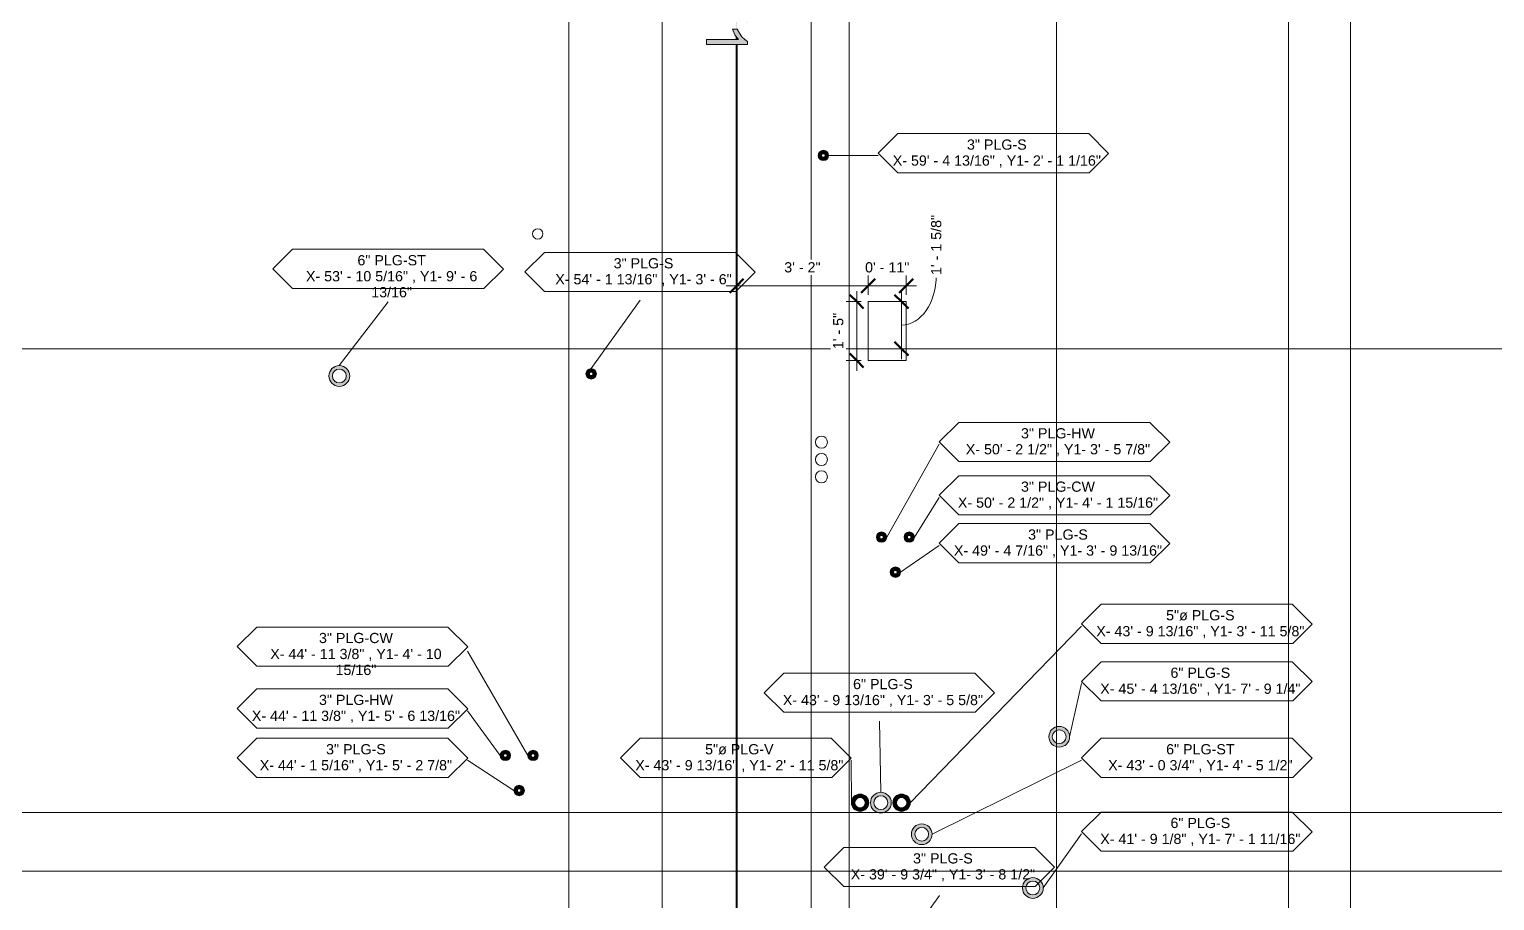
# Model space of a CAD drawing. Header units: inches. Extents: x -3670 to 241, y -250 to 1795.
# Drawn here: x -3238 to -2814.4, y 803.5 to 1055.3 of the extents above; entities that cross this region are included whole.
import ezdxf

# ---------------------------------------------------------------- set-up
doc = ezdxf.new("R2010")
doc.units = ezdxf.units.IN
doc.header["$MEASUREMENT"] = 0
for name, color, linetype, lineweight in [('A-ANNO-DIMS', 211, 'Continuous', 9), ('A-ANNO-DIMS-32', 211, 'Continuous', 9), ('A-DETL-MBND', 5, 'Continuous', 9), ('A-FLOR', 252, 'Continuous', 18), ('A-GENM', 13, 'Continuous', 9), ('A-GENM-IDEN', 13, 'Continuous', 9), ('S-GRID', 1, 'Continuous', 9)]:
    doc.layers.add(name, color=color, linetype=linetype, lineweight=lineweight)
doc.styles.add('Arial_1', font='arial.ttf', dxfattribs={"height": 2.950599})
doc.dimstyles.new('Linear_-_3_32__QAQC', dxfattribs={"dimscale": 12, "dimtxt": 3, "dimasz": 0.333333, "dimexe": 0.25, "dimexo": 0.166667, "dimgap": 0.25, "dimtad": 1, "dimdec": 4, "dimrnd": 0.0625, "dimzin": 1, "dimdsep": 46, "dimlunit": 4, "dimtxsty": 'Arial_1', "dimblk1": 'OBLIQUE', "dimblk2": 'OBLIQUE', "dimsah": 1, "dimcen": 0.09, "dimdle": 0.25, "dimadec": 0, "dimazin": 0, "dimtfac": 1, "dimtdec": 4, "dimtix": 1, "dimtmove": 0, "dimatfit": 3, "dimfxl": 1, "dimtvp": 1, "dimtfill": 1, "dimfrac": 2, "dimtolj": 1, "dimtzin": 0, "dimarcsym": 2})
doc.dimstyles.new('Linear_-_3_32__QAQC_1', dxfattribs={"dimscale": 12, "dimtxt": 3, "dimasz": 0.333333, "dimexe": 0.25, "dimexo": 0.166667, "dimgap": 0.25, "dimtad": 1, "dimdec": 4, "dimrnd": 0.0625, "dimzin": 1, "dimdsep": 46, "dimlunit": 4, "dimtxsty": 'Arial_1', "dimblk1": 'OBLIQUE', "dimblk2": 'OBLIQUE', "dimsah": 1, "dimcen": 0.09, "dimdle": 0.25, "dimadec": 0, "dimazin": 0, "dimtfac": 1, "dimtdec": 4, "dimtix": 1, "dimtmove": 0, "dimatfit": 3, "dimfxl": 1, "dimtvp": 1, "dimtfill": 1, "dimfrac": 2, "dimtolj": 1, "dimtzin": 0, "dimarcsym": 2})
doc.dimstyles.new('Linear_-_3_32__QAQC_2', dxfattribs={"dimscale": 12, "dimtxt": 3, "dimasz": 0.333333, "dimexe": 0.25, "dimexo": 0.166667, "dimgap": 0.25, "dimtad": 1, "dimdec": 4, "dimrnd": 0.0625, "dimzin": 1, "dimdsep": 46, "dimlunit": 4, "dimtxsty": 'Arial_1', "dimblk1": 'OBLIQUE', "dimblk2": 'OBLIQUE', "dimsah": 1, "dimcen": 0.09, "dimdle": 0.25, "dimadec": 0, "dimazin": 0, "dimtfac": 1, "dimtdec": 4, "dimtix": 1, "dimtmove": 1, "dimatfit": 3, "dimfxl": 1, "dimtvp": 1, "dimtfill": 1, "dimfrac": 2, "dimtolj": 1, "dimtzin": 0, "dimarcsym": 2})

# ---------------------------------------------------------------- blocks, each defined once
blk = doc.blocks.new('TBC_Round Sleeve - Floor or Wall - TBC_Round Sleeve - Floor or Wall-1542575-01 - SECOND LEVEL - PENENTRATIONS')
at = {"layer": 'A-DETL-MBND'}
h = blk.add_hatch(color=256, dxfattribs=at)
h.paths.add_polyline_path([(-3, 0), (-2.9, -0.78), (-2.6, -1.5), (-2.12, -2.12), (-1.5, -2.6), (-0.78, -2.9), (0, -3), (0.78, -2.9), (1.5, -2.6), (2.12, -2.12), (2.6, -1.5), (2.9, -0.78), (3, 0), (2.9, 0.78), (2.6, 1.5), (2.12, 2.12), (1.5, 2.6), (0.78, 2.9), (0, 3), (-0.78, 2.9), (-1.5, 2.6), (-2.12, 2.12), (-2.6, 1.5), (-2.9, 0.78), (-2.97, 0.19)], flags=0)
h.paths.add_polyline_path([(-2, 0), (-1.93, 0.52), (-1.73, 1), (-1.41, 1.41), (-1, 1.73), (-0.52, 1.93), (0, 2), (0.52, 1.93), (1, 1.73), (1.41, 1.41), (1.73, 1), (1.93, 0.52), (2, 0), (1.93, -0.52), (1.73, -1), (1.41, -1.41), (1, -1.73), (0.52, -1.93), (0, -2), (-0.52, -1.93), (-1, -1.73), (-1.41, -1.41), (-1.73, -1), (-1.93, -0.52)], flags=0)
for radius, start, end in [(3, 360, 180), (2, 0, 180), (3, 180, 360), (2, 180, 0)]:
    blk.add_arc((0, 0), radius, start, end, dxfattribs=at)
blk = doc.blocks.new('TBC_Round Sleeve - Floor or Wall - TBC_Round Sleeve - Floor or Wall-1542574-01 - SECOND LEVEL - PENENTRATIONS')
at = {"layer": 'A-DETL-MBND'}
h = blk.add_hatch(color=256, dxfattribs=at)
h.paths.add_polyline_path([(-2.5, 0), (-2.41, -0.65), (-2.17, -1.25), (-1.77, -1.77), (-1.21, -2.18), (-0.65, -2.41), (0, -2.5), (0.65, -2.41), (1.25, -2.17), (1.77, -1.77), (2.17, -1.25), (2.41, -0.65), (2.5, 0), (2.41, 0.65), (2.17, 1.25), (1.77, 1.77), (1.25, 2.17), (0.65, 2.41), (0, 2.5), (-0.65, 2.41), (-1.25, 2.17), (-1.77, 1.77), (-2.17, 1.25), (-2.41, 0.65)], flags=0)
h.paths.add_polyline_path([(-1.5, 0), (-1.45, 0.39), (-1.3, 0.75), (-1.06, 1.06), (-0.75, 1.3), (-0.39, 1.45), (0, 1.5), (0.39, 1.45), (0.75, 1.3), (1.06, 1.06), (1.3, 0.75), (1.45, 0.39), (1.5, 0), (1.45, -0.39), (1.3, -0.75), (1.06, -1.06), (0.75, -1.3), (0.39, -1.45), (0, -1.5), (-0.39, -1.45), (-0.75, -1.3), (-1.06, -1.06), (-1.3, -0.75), (-1.45, -0.39)], flags=0)
for radius, start, end in [(2.5, 360, 180), (1.5, 0, 180), (2.5, 180, 360), (1.5, 180, 0)]:
    blk.add_arc((0, 0), radius, start, end, dxfattribs=at)
blk = doc.blocks.new('TBC_Round Sleeve - Floor or Wall - TBC_Round Sleeve - Floor or Wall-1542573-01 - SECOND LEVEL - PENENTRATIONS')
at = {"layer": 'A-DETL-MBND'}
h = blk.add_hatch(color=256, dxfattribs=at)
h.paths.add_polyline_path([(-1.5, 0), (-1.45, -0.39), (-1.3, -0.75), (-1.06, -1.06), (-0.75, -1.3), (-0.39, -1.45), (0, -1.5), (0.39, -1.45), (0.75, -1.3), (1.06, -1.06), (1.3, -0.75), (1.45, -0.39), (1.5, 0), (1.45, 0.39), (1.3, 0.75), (1.06, 1.06), (0.75, 1.3), (0.39, 1.45), (0, 1.5), (-0.39, 1.45), (-0.75, 1.3), (-1.06, 1.06), (-1.3, 0.75), (-1.45, 0.39)], flags=0)
h.paths.add_polyline_path([(-0.5, 0), (-0.48, 0.13), (-0.43, 0.25), (-0.35, 0.35), (-0.25, 0.43), (-0.13, 0.48), (0, 0.5), (0.13, 0.48), (0.25, 0.43), (0.35, 0.35), (0.43, 0.25), (0.48, 0.13), (0.5, 0), (0.48, -0.13), (0.43, -0.25), (0.35, -0.35), (0.25, -0.43), (0.13, -0.48), (0, -0.5), (-0.13, -0.48), (-0.25, -0.43), (-0.35, -0.35), (-0.43, -0.25), (-0.48, -0.13)], flags=0)
for radius, start, end in [(1.5, 360, 180), (0.5, 0, 180), (1.5, 180, 360), (0.5, 180, 0)]:
    blk.add_arc((0, 0), radius, start, end, dxfattribs=at)
blk = doc.blocks.new('Control_Line - TBC_3D ControlLine_Y-1534535-01 - SECOND LEVEL - PENENTRATIONS')
at = {"layer": 'A-GENM'}
h = blk.add_hatch(color=256, dxfattribs=at)
h.paths.add_polyline_path([(1710, 0.11), (1710, 0.12), (1708.81, 0.12), (1708.64, -0.13), (1710, -0.12), (1710, 0.09)], flags=0)
h.paths.add_polyline_path([(1707.19, 0.12), (1703.89, 0.12), (1704.05, -0.13), (1707.03, -0.12), (1707.19, 0.12)], flags=0)
h.paths.add_polyline_path([(1702.31, -0.13), (1702.14, 0.12), (1612.54, 0.12), (1612.9, -0.13), (1700.12, -0.13)], flags=0)
h.paths.add_polyline_path([(1612.07, 0.06), (1612.07, 0.12), (1432.11, 0.12), (1432.11, -0.13), (1612.07, -0.12), (1612.07, 0.03)], flags=0)
h.paths.add_polyline_path([(1430.63, 0.11), (1430.63, 0.12), (1430.11, 0.12), (1429.76, -0.13), (1430.63, -0.12), (1430.63, 0.09)], flags=0)
h.paths.add_polyline_path([(1427.68, 0.12), (1423.8, 0.11), (1423.64, -0.13), (1427.68, -0.12), (1427.68, 0.12)], flags=0)
h.paths.add_polyline_path([(1422.19, 0.12), (1418.89, 0.11), (1419.05, -0.13), (1422.04, -0.11), (1422.19, 0.12)], flags=0)
h.paths.add_polyline_path([(1322, 0), (1321.99, 0.01), (1321.88, 0.12), (1147.11, 0.11), (1147.11, -0.13), (1321.89, -0.11), (1321.98, -0.02)], flags=0)
h.paths.add_polyline_path([(1417.31, -0.13), (1417.14, 0.12), (1322.11, 0.11), (1322, 0), (1322.13, -0.13), (1415.12, -0.13)], flags=0)
h.paths.add_polyline_path([(1145.63, 0.06), (1145.63, 0.12), (1145.09, 0.11), (1144.76, -0.13), (1145.63, -0.11), (1145.63, 0.04)], flags=0)
h.paths.add_polyline_path([(1142.68, -0.05), (1142.68, 0.12), (1138.81, 0.11), (1138.64, -0.13), (1142.68, -0.11), (1142.68, -0.06)], flags=0)
h.paths.add_polyline_path([(1137.19, 0.12), (1133.89, 0.11), (1134.05, -0.13), (1137.04, -0.11), (1137.19, 0.12)], flags=0)
h.paths.add_polyline_path([(1132.31, -0.13), (1132.14, 0.12), (862.11, 0.11), (862.11, -0.13), (1130.86, -0.13)], flags=0)
h.paths.add_polyline_path([(860.63, -0.09), (860.63, 0.12), (860.1, 0.11), (859.76, -0.13), (860.63, -0.11), (860.63, -0.1)], flags=0)
h.paths.add_polyline_path([(857.68, 0.02), (857.68, 0.12), (853.81, 0.11), (853.64, -0.13), (857.68, -0.11), (857.68, 0)], flags=0)
h.paths.add_polyline_path([(852.19, 0.12), (848.89, 0.11), (849.05, -0.13), (852.04, -0.11), (852.19, 0.12)], flags=0)
h.paths.add_polyline_path([(847.31, -0.13), (847.14, 0.12), (577.11, 0.12), (577.11, -0.13), (845.12, -0.13)], flags=0)
h.paths.add_polyline_path([(575.63, -0.12), (575.63, 0.12), (575.1, 0.12), (574.76, -0.13), (575.63, -0.12)], flags=0)
h.paths.add_polyline_path([(572.68, 0.12), (568.81, 0.12), (568.64, -0.13), (572.68, -0.12), (572.68, 0.12)], flags=0)
h.paths.add_polyline_path([(567.19, 0.12), (563.89, 0.12), (564.05, -0.13), (567.04, -0.12), (567.19, 0.12)], flags=0)
h.paths.add_polyline_path([(562.31, -0.13), (562.14, 0.12), (372.54, 0.12), (372.9, -0.13), (560.12, -0.13)], flags=0)
h.paths.add_polyline_path([(372.07, 0.11), (372.07, 0.12), (292.11, 0.12), (292.11, -0.13), (372.07, -0.12), (372.07, 0.1)], flags=0)
h.paths.add_polyline_path([(290.63, 0.09), (290.63, 0.12), (290.1, 0.12), (289.76, -0.13), (290.63, -0.12), (290.63, 0.08)], flags=0)
h.paths.add_polyline_path([(287.68, 0.03), (287.68, 0.12), (283.81, 0.12), (283.64, -0.13), (287.68, -0.12), (287.68, 0.03)], flags=0)
h.paths.add_polyline_path([(282.19, 0.12), (278.89, 0.12), (279.05, -0.13), (282.03, -0.12), (282.19, 0.12)], flags=0)
h.paths.add_polyline_path([(277.31, -0.13), (277.14, 0.12), (222.54, 0.12), (222.9, -0.13), (275.12, -0.13)], flags=0)
h.paths.add_polyline_path([(222.07, 0.11), (222.07, 0.12), (92.54, 0.12), (92.9, -0.13), (222.07, -0.12), (222.07, 0.11)], flags=0)
h.paths.add_polyline_path([(92.07, 0.11), (92.07, 0.12), (7.11, 0.12), (7.11, -0.13), (92.07, -0.12), (92.07, 0.11)], flags=0)
h.paths.add_polyline_path([(5.63, 0.09), (5.63, 0.12), (5.11, 0.12), (4.76, -0.13), (5.63, -0.12), (5.63, 0.06)], flags=0)
h = blk.add_hatch(color=256, dxfattribs=at)
h.paths.add_polyline_path([(577.11, -8.71), (577.11, 3.1), (576.16, 3.1), (575.64, 2.33), (574.84, 1.53), (573.84, 0.78), (572.68, 0.15), (572.68, -1.25), (574.23, -0.5), (575.63, 0.5), (575.63, -8.71)], flags=0)
h.paths.add_polyline_path([(570.83, 3.1), (569.09, 3.1), (565.59, -2.39), (561.87, 3.1), (560.12, 3.1), (564.74, -3.71), (564.74, -8.71), (566.22, -8.71), (566.22, -3.71)], flags=0)
for p, q in [((573.84, 0.78), (572.68, 0.15)), ((572.68, 0.15), (572.68, -1.25)), ((574.84, 1.53), (573.84, 0.78)), ((574.23, -0.5), (575.63, 0.5)), ((575.64, 2.33), (574.84, 1.53)), ((575.63, 0.12), (575.11, 0.12)), ((575.63, 0.5), (575.63, -8.71)), ((576.16, 3.1), (575.64, 2.33)), ((577.11, 3.1), (576.16, 3.1)), ((577.11, -8.71), (577.11, 3.1)), ((847.14, 0.12), (577.11, 0.12)), ((572.68, -1.25), (574.23, -0.5)), ((574.76, -0.13), (575.63, -0.13)), ((577.11, -0.13), (847.31, -0.13)), ((575.63, -8.71), (577.11, -8.71))]:
    blk.add_line(p, q, dxfattribs=at)
blk = doc.blocks.new('TBC_Sleeve Element Tag_v2 - Sleeves Located-1541821-01 - SECOND LEVEL - PENENTRATIONS')
at = {"layer": 'A-GENM-IDEN'}
for p, q in [((-0.423, 0.029), (-0.6, -0.148)), ((1.303, 0.029), (-0.423, 0.029)), ((1.482, -0.15), (1.303, 0.029)), ((-0.6, -0.148), (-0.423, -0.325)), ((1.307, -0.325), (1.482, -0.15)), ((-0.423, -0.325), (1.307, -0.325))]:
    blk.add_line(p, q, dxfattribs=at)
blk = doc.blocks.new('DIMBLOCK9-01 - SECOND LEVEL - PENENTRATIONS')
at = {"layer": 'A-ANNO-DIMS-32', "lineweight": 50, "transparency": 16777216}
for p, q in [((-3033.5, 981.18), (-3031.5, 983.18)), ((-2995.5, 981.18), (-2993.5, 983.18)), ((-3033.5, 981.18), (-3035.5, 979.18)), ((-2995.5, 981.18), (-2997.5, 979.18))]:
    blk.add_line(p, q, dxfattribs=at)
at = {"layer": 'A-ANNO-DIMS-32', "transparency": 16777216}
for p, q in [((-2995.5, 978.61), (-2995.5, 984.18)), ((-3036.5, 981.18), (-2992.5, 981.18)), ((-3033.5, 982.01), (-3033.5, 978.18)), ((-3033.5, 981.18), (-3033.5, 982.01)), ((-2995.5, 981.18), (-2995.5, 978.61))]:
    blk.add_line(p, q, dxfattribs=at)
at = {"layer": 'A-ANNO-DIMS-32', "color": 0, "transparency": 16777216, "insert": (-3019.74, 988.01), "char_height": 2.951, "width": 12.5723, "attachment_point": 1, "line_spacing_factor": 0.938532, "style": 'Arial_1', "bg_fill": 3, "box_fill_scale": 1.25, "bg_fill_color": 0, "bg_fill_transparency": 0}
blk.add_mtext('3\' - 2"', dxfattribs=at)
blk = doc.blocks.new('_Oblique')
at = {"color": 0, "linetype": 'ByBlock', "lineweight": -2}
blk.add_line((-0.5, -0.5), (0.5, 0.5), dxfattribs=at)
blk = doc.blocks.new('DIMBLOCK10-01 - SECOND LEVEL - PENENTRATIONS')
at = {"layer": 'A-ANNO-DIMS-32', "transparency": 16777216}
for p, q in [((-2995.5, 978.61), (-2995.5, 984.18)), ((-2984.5, 978.61), (-2984.5, 984.18)), ((-2998.5, 981.18), (-2981.5, 981.18)), ((-2995.5, 981.18), (-2995.5, 978.61)), ((-2984.5, 981.18), (-2984.5, 978.61))]:
    blk.add_line(p, q, dxfattribs=at)
at = {"layer": 'A-ANNO-DIMS-32', "lineweight": 50, "transparency": 16777216}
for p, q in [((-2995.5, 981.18), (-2993.5, 983.18)), ((-2984.5, 981.18), (-2982.5, 983.18)), ((-2995.5, 981.18), (-2997.5, 979.18)), ((-2984.5, 981.18), (-2986.5, 979.18))]:
    blk.add_line(p, q, dxfattribs=at)
at = {"layer": 'A-ANNO-DIMS-32', "color": 0, "transparency": 16777216, "insert": (-2996.37, 988.01), "char_height": 2.951, "width": 15.2862, "attachment_point": 1, "line_spacing_factor": 0.938532, "style": 'Arial_1', "bg_fill": 3, "box_fill_scale": 1.25, "bg_fill_color": 0, "bg_fill_transparency": 0}
blk.add_mtext('0\' - 11"', dxfattribs=at)
blk = doc.blocks.new('DIMBLOCK11-01 - SECOND LEVEL - PENENTRATIONS')
at = {"layer": 'A-ANNO-DIMS-32', "lineweight": 50, "transparency": 16777216}
for p, q in [((-2998.8, 976.61), (-3000.8, 978.61)), ((-2998.8, 976.61), (-2996.8, 974.61)), ((-2998.8, 959.61), (-3000.8, 961.61)), ((-2998.8, 959.61), (-2996.8, 957.61))]:
    blk.add_line(p, q, dxfattribs=at)
at = {"layer": 'A-ANNO-DIMS-32', "transparency": 16777216}
for p, q in [((-2998.8, 979.61), (-2998.8, 956.61)), ((-2997.5, 976.61), (-3001.8, 976.61)), ((-2998.8, 976.61), (-2997.5, 976.61)), ((-2997.5, 959.61), (-3001.8, 959.61)), ((-2998.8, 959.61), (-2997.5, 959.61))]:
    blk.add_line(p, q, dxfattribs=at)
at = {"layer": 'A-ANNO-DIMS-32', "color": 0, "transparency": 16777216, "insert": (-3005.62, 962.87), "char_height": 2.951, "width": 12.5723, "attachment_point": 1, "rotation": 90, "line_spacing_factor": 0.938532, "style": 'Arial_1', "bg_fill": 3, "box_fill_scale": 1.25, "bg_fill_color": 0, "bg_fill_transparency": 0}
blk.add_mtext('1\' - 5"', dxfattribs=at)
blk = doc.blocks.new('DIMBLOCK12-01 - SECOND LEVEL - PENENTRATIONS')
at = {"layer": 'A-ANNO-DIMS-32', "lineweight": 50, "transparency": 16777216}
for p, q in [((-2985.85, 976.61), (-2987.85, 978.61)), ((-2985.85, 976.61), (-2983.85, 974.61)), ((-2985.85, 963), (-2987.85, 965)), ((-2985.85, 963), (-2983.85, 961))]:
    blk.add_line(p, q, dxfattribs=at)
at = {"layer": 'A-ANNO-DIMS-32', "transparency": 16777216}
for p, q in [((-2985.85, 979.61), (-2985.85, 960)), ((-2985.02, 976.61), (-2988.85, 976.61)), ((-2985.85, 976.61), (-2985.02, 976.61)), ((-2985.02, 963), (-2988.85, 963)), ((-2985.85, 963), (-2985.02, 963))]:
    blk.add_line(p, q, dxfattribs=at)
blk.add_ellipse((-2985.85, 984.3), major_axis=(0, 14.5), ratio=0.695365, start_param=3.141593, end_param=4.712389, dxfattribs=at)
at = {"layer": 'A-ANNO-DIMS-32', "color": 0, "transparency": 16777216, "insert": (-2977.29, 984.3), "char_height": 2.9506, "width": 20.7692, "attachment_point": 1, "rotation": 90, "line_spacing_factor": 0.938532, "style": 'Arial_1', "bg_fill": 3, "box_fill_scale": 1.25, "bg_fill_color": 0, "bg_fill_transparency": 0}
blk.add_mtext('1\' - 1 5/8"', dxfattribs=at)

msp = doc.modelspace()

# ---------------------------------------------------------------- linework, layer by layer
at = {"layer": 'A-FLOR'}
for p, q in [((-2995.5, 976.605), (-2984.49813, 976.605)), ((-2995.5, 959.605), (-2995.5, 976.605)), ((-2984.49813, 976.605), (-2984.49813, 959.605)), ((-2984.49813, 959.605), (-2995.5, 959.605))]:
    msp.add_line(p, q, dxfattribs=at)
for centre, radius, start, end in [((-3008.43601, 1018.85663), 1.5, 90, 270), ((-3008.43601, 1018.85663), 1.5, 270, 90), ((-3090.9972, 996.18706), 1.5, 90, 270), ((-3090.9972, 996.18706), 1.5, 270, 90), ((-3148.37607, 955.125), 3, 90, 270), ((-3148.37607, 955.125), 3, 270, 90), ((-3075.55931, 955.74837), 1.5, 90, 270), ((-3075.55931, 955.74837), 1.5, 270, 90), ((-3009, 935.98), 1.75, 90, 270), ((-3009, 935.98), 1.75, 270, 90), ((-3009, 930.98), 1.75, 90, 270), ((-3009, 930.98), 1.75, 270, 90), ((-3009, 925.98), 1.75, 90, 270), ((-3009, 925.98), 1.75, 270, 90), ((-2991.62313, 908.5425), 1.5, 90, 270), ((-2991.62313, 908.5425), 1.5, 270, 90), ((-2983.62313, 908.5425), 1.5, 90, 270), ((-2983.62313, 908.5425), 1.5, 270, 90), ((-2987.624, 898.41539), 1.5, 90, 270), ((-2987.624, 898.41539), 1.5, 270, 90), ((-2940.24853, 850.85586), 3, 90, 270), ((-2940.24853, 850.85586), 3, 270, 90), ((-3100.3722, 845.4375), 1.5, 90, 270), ((-3100.3722, 845.4375), 1.5, 270, 90), ((-3092.3722, 845.4375), 1.5, 90, 270), ((-3092.3722, 845.4375), 1.5, 270, 90), ((-3096.37307, 835.31039), 1.5, 90, 270), ((-3096.37307, 835.31039), 1.5, 270, 90), ((-2991.82169, 831.79), 3, 90, 270), ((-2991.82169, 831.79), 3, 270, 90), ((-2997.82169, 831.79), 2.5, 90, 270), ((-2997.82169, 831.79), 2.5, 270, 90), ((-2985.82169, 831.79), 2.5, 90, 270), ((-2985.82169, 831.79), 2.5, 270, 90), ((-2980.00258, 822.6719), 3, 90, 270), ((-2980.00258, 822.6719), 3, 270, 90), ((-2947.87354, 807.14414), 3, 90, 270), ((-2947.87354, 807.14414), 3, 270, 90)]:
    msp.add_arc(centre, radius, start, end, dxfattribs=at)
at = {"layer": 'A-GENM-IDEN'}
for p, q in [((-3006.93601, 1018.85663), (-2992.60372, 1018.85663)), ((-3148.37607, 958.125), (-3134.25923, 976.57696)), ((-3075.55931, 957.24837), (-3061.44247, 976.99843)), ((-2990.12313, 908.5425), (-2974.92457, 935.41191)), ((-2982.12313, 908.5425), (-2974.92457, 919.98615)), ((-2986.124, 898.41539), (-2974.92457, 906.14253)), ((-2983.32169, 831.79), (-2933.76587, 882.82981)), ((-3093.8722, 845.4375), (-3111.27007, 875.59623)), ((-2937.24853, 850.85586), (-2933.76587, 866.20072)), ((-3101.8722, 845.4375), (-3111.27007, 858.36941)), ((-2991.82169, 834.79), (-2992.22752, 855.37384)), ((-3097.87307, 835.31039), (-3111.27007, 844.09078)), ((-3000.32169, 831.79), (-3000.43173, 844.09078)), ((-2977.00258, 822.6719), (-2933.76587, 844.09078)), ((-2944.87354, 807.14414), (-2933.76587, 822.78635)), ((-2988.999, 785.25039), (-2974.88216, 805.00044))]:
    msp.add_line(p, q, dxfattribs=at)
at = {"layer": 'S-GRID'}
for p, q in [((-3081.99813, -238.35436), (-3081.99813, 1782.99758)), ((-3055, 1782.99758), (-3055, -238.35436)), ((-3012, 1782.99758), (-3012, -238.35436)), ((-3001, 1782.99758), (-3001, -238.35436)), ((-2941, 1782.99758), (-2941, -238.35436)), ((-2874, 1782.99758), (-2874, -238.35436)), ((-2856, 1782.99758), (-2856, -238.35436)), ((228, 963), (-3580, 963)), ((228, 829), (-3580, 829)), ((-3580, 812), (228, 812))]:
    msp.add_line(p, q, dxfattribs=at)

# ---------------------------------------------------------------- block references
at = {"layer": 'A-GENM'}
for name, p, rotation in [('Control_Line - TBC_3D ControlLine_Y-1534535-01 - SECOND LEVEL - PENENTRATIONS', (-3033.5, 1628), 269.9999999999999), ('TBC_Round Sleeve - Floor or Wall - TBC_Round Sleeve - Floor or Wall-1542573-01 - SECOND LEVEL - PENENTRATIONS', (-3008.43601, 1018.85663), 90), ('TBC_Round Sleeve - Floor or Wall - TBC_Round Sleeve - Floor or Wall-1542575-01 - SECOND LEVEL - PENENTRATIONS', (-3148.37607, 955.125), 90), ('TBC_Round Sleeve - Floor or Wall - TBC_Round Sleeve - Floor or Wall-1542573-01 - SECOND LEVEL - PENENTRATIONS', (-3075.55931, 955.74837), 90), ('TBC_Round Sleeve - Floor or Wall - TBC_Round Sleeve - Floor or Wall-1542573-01 - SECOND LEVEL - PENENTRATIONS', (-2991.62313, 908.5425), 90), ('TBC_Round Sleeve - Floor or Wall - TBC_Round Sleeve - Floor or Wall-1542573-01 - SECOND LEVEL - PENENTRATIONS', (-2983.62313, 908.5425), 90), ('TBC_Round Sleeve - Floor or Wall - TBC_Round Sleeve - Floor or Wall-1542573-01 - SECOND LEVEL - PENENTRATIONS', (-2987.624, 898.41539), 90), ('TBC_Round Sleeve - Floor or Wall - TBC_Round Sleeve - Floor or Wall-1542575-01 - SECOND LEVEL - PENENTRATIONS', (-2940.24853, 850.85586), 90), ('TBC_Round Sleeve - Floor or Wall - TBC_Round Sleeve - Floor or Wall-1542573-01 - SECOND LEVEL - PENENTRATIONS', (-3100.3722, 845.4375), 90), ('TBC_Round Sleeve - Floor or Wall - TBC_Round Sleeve - Floor or Wall-1542573-01 - SECOND LEVEL - PENENTRATIONS', (-3092.3722, 845.4375), 90), ('TBC_Round Sleeve - Floor or Wall - TBC_Round Sleeve - Floor or Wall-1542573-01 - SECOND LEVEL - PENENTRATIONS', (-3096.37307, 835.31039), 90), ('TBC_Round Sleeve - Floor or Wall - TBC_Round Sleeve - Floor or Wall-1542575-01 - SECOND LEVEL - PENENTRATIONS', (-2991.82169, 831.79), 90), ('TBC_Round Sleeve - Floor or Wall - TBC_Round Sleeve - Floor or Wall-1542574-01 - SECOND LEVEL - PENENTRATIONS', (-2997.82169, 831.79), 90), ('TBC_Round Sleeve - Floor or Wall - TBC_Round Sleeve - Floor or Wall-1542574-01 - SECOND LEVEL - PENENTRATIONS', (-2985.82169, 831.79), 90), ('TBC_Round Sleeve - Floor or Wall - TBC_Round Sleeve - Floor or Wall-1542575-01 - SECOND LEVEL - PENENTRATIONS', (-2980.00258, 822.6719), 90), ('TBC_Round Sleeve - Floor or Wall - TBC_Round Sleeve - Floor or Wall-1542575-01 - SECOND LEVEL - PENENTRATIONS', (-2947.87354, 807.14414), 90)]:
    msp.add_blockref(name, p, dxfattribs=dict(at, rotation=rotation))
at = {"layer": 'A-GENM-IDEN', "xscale": 31.99999999999999, "yscale": 31.99999999999999, "zscale": 31.99999999999999}
for p in [(-2973.4168, 1024.23854), (-3148.37607, 990.80822), (-3075.55931, 989.93159), (-2955.73765, 940.79382), (-2955.73765, 925.36806), (-2955.73765, 911.52445), (-2914.57895, 888.21173), (-3158.69066, 881.6272), (-3006.34436, 868.30701), (-2914.57895, 871.58263), (-3158.69066, 863.75132), (-3158.69066, 849.4727), (-3047.85232, 849.4727), (-2914.57895, 849.4727), (-2914.57895, 828.16827), (-2988.999, 817.93361)]:
    msp.add_blockref('TBC_Sleeve Element Tag_v2 - Sleeves Located-1541821-01 - SECOND LEVEL - PENENTRATIONS', p, dxfattribs=at)

# ---------------------------------------------------------------- texts
at = {"layer": 'A-GENM-IDEN', "char_height": 2.9505988, "attachment_point": 2, "line_spacing_factor": 0.938532, "style": 'Arial_1'}
for s, insert, width in [('3" PLG-S\\PX- 59\' - 4 13/16" , Y1- 2\' - 1 1/16"', (-2958.28823, 1023.48095), 71.568), ('6" PLG-ST\\PX- 53\' - 10 5/16" , Y1- 9\' - 6\\P13/16"', (-3133.2475, 990.05063), 58.896), ('3" PLG-S\\PX- 54\' - 1 13/16" , Y1- 3\' - 6"', (-3060.43074, 989.174), 60.624), ('3" PLG-HW\\PX- 50\' - 2 1/2" , Y1- 3\' - 5 7/8"', (-2940.60908, 940.03623), 63.36), ('3" PLG-CW\\PX- 50\' - 2 1/2" , Y1- 4\' - 1 15/16"', (-2940.60908, 924.61047), 68.832), ('3" PLG-S\\PX- 49\' - 4 7/16" , Y1- 3\' - 9 13/16"', (-2940.60908, 910.76686), 71.568), ('5"ø PLG-S\\PX- 43\' - 9 13/16" , Y1- 3\' - 11 5/8"', (-2899.45038, 887.45414), 71.208), ('3" PLG-CW\\PX- 44\' - 11 3/8" , Y1- 4\' - 10\\P15/16"', (-3143.56209, 880.86961), 58.536), ('6" PLG-S\\PX- 45\' - 4 13/16" , Y1- 7\' - 9 1/4"', (-2899.45038, 870.82504), 68.832), ('6" PLG-S\\PX- 43\' - 9 13/16" , Y1- 3\' - 5 5/8"', (-2991.21579, 867.54942), 68.832), ('3" PLG-HW\\PX- 44\' - 11 3/8" , Y1- 5\' - 6 13/16"', (-3143.56209, 862.99373), 71.208), ('3" PLG-S\\PX- 44\' - 1 5/16" , Y1- 5\' - 2 7/8"', (-3143.56209, 848.71511), 66.096), ('5"ø PLG-V\\PX- 43\' - 9 13/16" , Y1- 2\' - 11 5/8"', (-3032.72375, 848.71511), 71.208), ('6" PLG-ST\\PX- 43\' - 0 3/4" , Y1- 4\' - 5 1/2"', (-2899.45038, 848.71511), 63.36), ('6" PLG-S\\PX- 41\' - 9 1/8" , Y1- 7\' - 1 11/16"', (-2899.45038, 827.41068), 68.472), ('3" PLG-S\\PX- 39\' - 9 3/4" , Y1- 3\' - 8 1/2"', (-2973.87043, 817.17602), 63.36)]:
    msp.add_mtext(s, dxfattribs=dict(at, insert=insert, width=width))

# ---------------------------------------------------------------- next in the draw order: dimensions: what is measured, and where the dimension line sits
at = {"layer": 'A-ANNO-DIMS'}
dim = msp.add_linear_dim(base=(-2995.5, 981.18083), p1=(-3033.5, 984.00926), p2=(-2995.5, 976.605), dimstyle='Linear_-_3_32__QAQC_1', override={"dimpost": '<>', "dimfxl": 38.714636}, dxfattribs=at)
dim.commit()
dim.dimension.update_dxf_attribs({"geometry": 'DIMBLOCK9-01 - SECOND LEVEL - PENENTRATIONS', "text_midpoint": (-3014.5, 985.68833)})

# ---------------------------------------------------------------- next in the draw order: dimensions: what is measured, and where the dimension line sits
dim = msp.add_linear_dim(base=(-2984.49813, 981.18083), p1=(-2995.5, 976.605), p2=(-2984.49813, 976.605), dimstyle='Linear_-_3_32__QAQC', override={"dimpost": '<>', "dimfxl": 11.001875}, dxfattribs=at)
dim.commit()
dim.dimension.update_dxf_attribs({"geometry": 'DIMBLOCK10-01 - SECOND LEVEL - PENENTRATIONS', "text_midpoint": (-2989.99906, 985.68733)})

# ---------------------------------------------------------------- next in the draw order: dimensions: what is measured, and where the dimension line sits
dim = msp.add_linear_dim(base=(-2985.8479, 963), p1=(-2983.01947, 976.605), p2=(-2983.01947, 963), angle=90, dimstyle='Linear_-_3_32__QAQC_2', override={"dimpost": '<>', "dimfxl": 13.605}, dxfattribs=at)
dim.commit()
dim.dimension.update_dxf_attribs({"geometry": 'DIMBLOCK12-01 - SECOND LEVEL - PENENTRATIONS', "text_midpoint": (-2975.31933, 994.68501), "dimtype": 160, "text_rotation": 90})
dim = msp.add_linear_dim(base=(-2998.79595, 959.605), p1=(-2995.5, 976.605), p2=(-2995.5, 959.605), angle=90, dimstyle='Linear_-_3_32__QAQC', override={"dimpost": '<>', "dimfxl": 17}, dxfattribs=at)
dim.commit()
dim.dimension.update_dxf_attribs({"geometry": 'DIMBLOCK11-01 - SECOND LEVEL - PENENTRATIONS', "text_midpoint": (-3003.30244, 968.105)})

doc.saveas('drawing.dxf')
